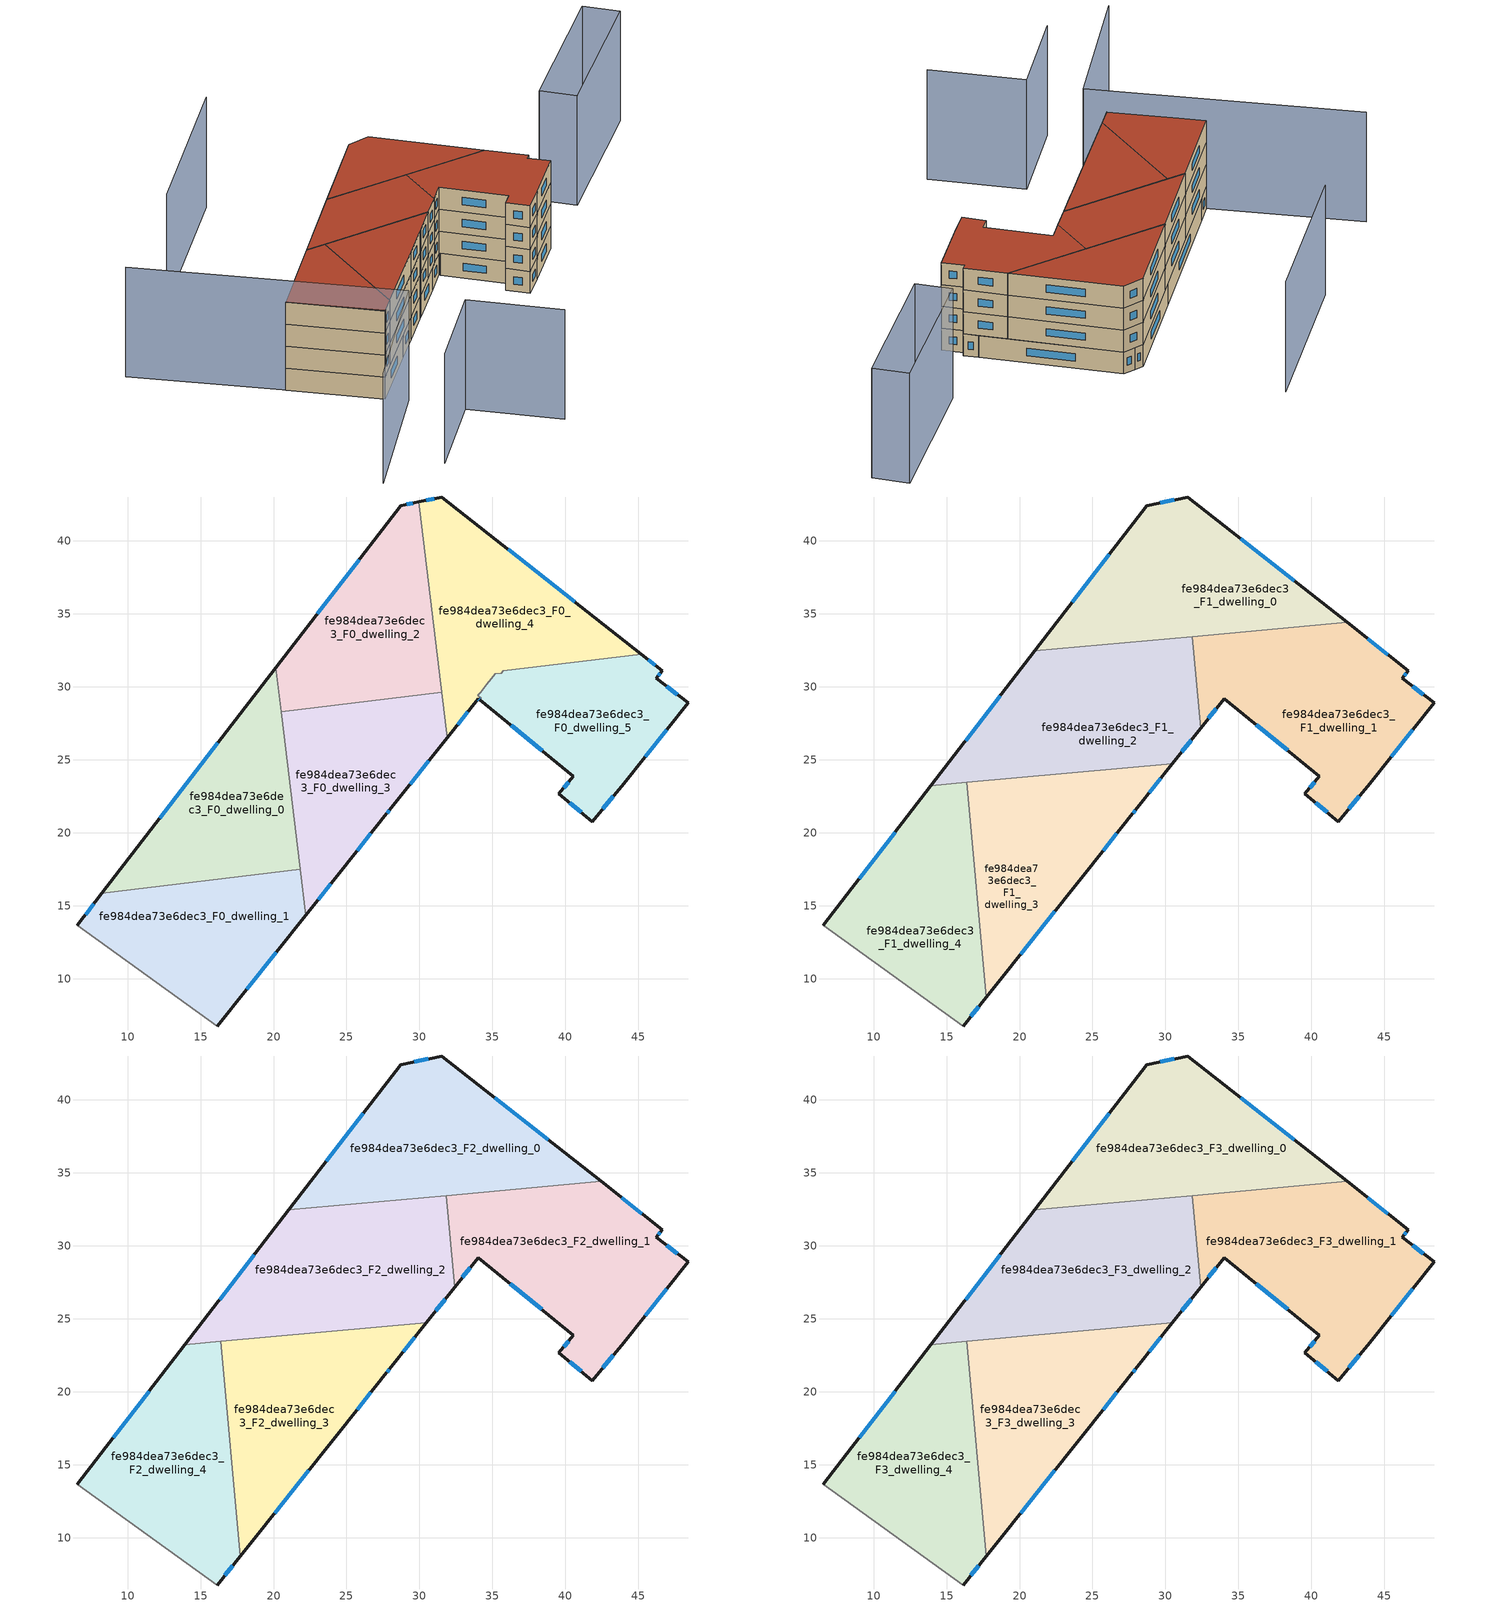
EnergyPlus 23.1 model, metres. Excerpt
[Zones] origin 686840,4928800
fe984dea73e6dec3_F0_dwelling_0
 floor ground (EU_floor_Construction): 20.16,31.31 21.83,17.48 8.24,15.84 z0
 wall outside (EU_wall_Construction): 20.16,31.31 8.24,15.84 z0:3
 wall to fe984dea73e6dec3_F0_dwelling_1 (EU_wall_Construction): 8.24,15.84 21.83,17.48 z0:3
 wall to fe984dea73e6dec3_F0_dwelling_3 (EU_wall_Construction): 21.83,17.48 20.52,28.3 z0:3
 wall to fe984dea73e6dec3_F0_dwelling_2 (EU_wall_Construction): 20.52,28.3 20.16,31.31 z0:3
 window (EU_Window_Construction): 16.19,26.15 12.21,21 z1:2
 ceiling adiabatic (EU_roof_Construction): 21.83,17.48 21.06,23.87 16.39,23.45 16.98,16.9 z3
fe984dea73e6dec3_F0_dwelling_1
 floor ground (EU_floor_Construction): 21.83,17.48 22.21,14.34 16.15,6.76 6.57,13.67 8.24,15.84 z0
 wall outside (EU_wall_Construction): 16.15,6.76 22.21,14.34 / 8.24,15.84 6.57,13.67 z0:3
 wall adiabatic (EU_wall_Construction): 6.57,13.67 16.15,6.76 z0:3
 wall to fe984dea73e6dec3_F0_dwelling_3 (EU_wall_Construction): 22.21,14.34 21.83,17.48 z0:3
 window (EU_Window_Construction): 18.17,9.29 20.19,11.82 / 7.69,15.12 7.13,14.39 z1:2
 ceiling adiabatic (EU_roof_Construction): 17.72,8.73 22.21,14.35 21.83,17.48 16.98,16.9 z3
fe984dea73e6dec3_F0_dwelling_2
 floor ground (EU_floor_Construction): 29.95,42.67 31.52,29.63 20.52,28.3 20.16,31.31 28.71,42.41 z0
 wall outside (EU_wall_Construction): 29.95,42.67 28.71,42.41 20.16,31.31 z0:3
 wall to fe984dea73e6dec3_F0_dwelling_3 (EU_wall_Construction): 20.52,28.3 31.52,29.63 z0:3
 wall to fe984dea73e6dec3_F0_dwelling_4 (EU_wall_Construction): 31.52,29.63 29.95,42.67 z0:3
 window (EU_Window_Construction): 25.86,38.71 23.01,35.01 / 29.54,42.58 29.12,42.49 z1:2
fe984dea73e6dec3_F0_dwelling_3
 floor ground (EU_floor_Construction): 31.52,29.63 31.9,26.51 28.08,21.72 27.63,21.16 24.77,17.56 22.21,14.34 20.52,28.3 z0
 wall outside (EU_wall_Construction): 22.21,14.34 24.77,17.56 27.63,21.16 28.08,21.72 31.9,26.51 z0:3
 wall to fe984dea73e6dec3_F0_dwelling_4 (EU_wall_Construction): 31.9,26.51 31.52,29.63 z0:3
 window (EU_Window_Construction): 25.72,18.76 26.68,19.96 / 23.06,15.42 23.91,16.49 / 29.35,23.31 30.63,24.91 / 27.78,21.34 27.93,21.53 z1:2
fe984dea73e6dec3_F0_dwelling_4
 floor ground (EU_floor_Construction): 45.19,32.24 35.74,31.1 35.61,30.93 35.19,30.88 34.92,30.54 34.61,30.16 34.01,29.4 34.24,29.21 34.15,29.09 34.03,29.19 31.9,26.51 29.95,42.67 31.53,43 z0
 wall outside (EU_wall_Construction): 31.9,26.51 34.03,29.19 34.15,29.09 / 45.19,32.24 31.53,43 29.95,42.67 z0:3
 wall to fe984dea73e6dec3_F0_dwelling_5 (EU_wall_Construction): 34.15,29.09 34.24,29.21 34.01,29.4 34.19,29.63 34.61,30.16 34.92,30.54 35.19,30.88 35.61,30.93 35.74,31.1 45.19,32.24 z0:3
 window (EU_Window_Construction): 34.07,29.15 34.11,29.12 / 32.61,27.4 33.32,28.29 / 31,42.89 30.47,42.78 / 40.64,35.82 36.08,39.41 z1:2
fe984dea73e6dec3_F0_dwelling_5
 floor ground (EU_floor_Construction): 46.63,31.11 46.22,30.59 48.4,28.89 43.99,23.35 41.83,20.77 39.55,22.68 40.55,23.86 34.15,29.09 34.24,29.21 34.01,29.4 34.19,29.63 35.19,30.88 35.61,30.93 35.74,31.1 45.19,32.24 z0
 wall outside (EU_wall_Construction): 34.15,29.09 40.55,23.86 39.55,22.68 41.83,20.77 43.99,23.35 48.4,28.89 46.22,30.59 46.63,31.11 45.19,32.24 z0:3
 window (EU_Window_Construction): 45.46,25.19 46.93,27.04 / 42.55,21.63 43.27,22.49 / 40.31,22.04 41.07,21.4 / 40.22,23.46 39.88,23.07 / 36.28,27.35 38.41,25.6 / 46.15,31.48 45.67,31.86 / 46.36,30.76 46.49,30.93 / 47.67,29.45 46.95,30.02 z1:2
fe984dea73e6dec3_F1_dwelling_0
 floor to fe984dea73e6dec3_F0_dwelling_4 (EU_floor_Construction): 42.45,34.4 31.07,33.37 29.95,42.67 31.53,43 z3
 floor to fe984dea73e6dec3_F0_dwelling_2 (EU_floor_Construction): 29.95,42.67 31.07,33.37 21.05,32.46 28.71,42.41 z3
 wall outside (EU_wall_Construction): 42.45,34.4 31.53,43 28.71,42.41 21.05,32.46 z3:6
 wall to fe984dea73e6dec3_F1_dwelling_2 (EU_wall_Construction): 21.05,32.46 31.83,33.44 z3:6
 wall to fe984dea73e6dec3_F1_dwelling_1 (EU_wall_Construction): 31.83,33.44 42.45,34.4 z3:6
 window (EU_Window_Construction): 26.15,39.09 23.6,35.77 / 30.59,42.8 29.65,42.6 / 38.81,37.26 35.17,40.13 z4:5
fe984dea73e6dec3_F1_dwelling_1
 floor to fe984dea73e6dec3_F0_dwelling_5 (EU_floor_Construction): 46.63,31.11 46.22,30.59 48.4,28.89 43.99,23.35 41.83,20.77 39.55,22.68 40.55,23.86 34.15,29.09 34.24,29.21 34.01,29.4 35.19,30.88 35.61,30.93 35.74,31.1 45.19,32.24 z3
 floor to fe984dea73e6dec3_F0_dwelling_4 (EU_floor_Construction): 45.19,32.24 35.74,31.1 35.61,30.93 35.19,30.88 34.92,30.54 34.76,30.35 34.01,29.4 34.24,29.21 34.15,29.09 34.03,29.19 32.51,27.27 32.4,27.14 31.83,33.44 42.45,34.4 z3
 wall outside (EU_wall_Construction): 34.04,29.18 40.55,23.86 39.55,22.68 41.83,20.77 43.99,23.35 48.4,28.89 46.22,30.59 46.63,31.11 42.45,34.4 / 32.4,27.14 34.03,29.18 z3:6
 wall to fe984dea73e6dec3_F1_dwelling_2 (EU_wall_Construction): 31.83,33.44 32.4,27.14 z3:6
 window (EU_Window_Construction): 46.36,30.76 46.49,30.93 / 47.67,29.45 46.95,30.02 / 45.46,25.19 46.93,27.04 / 42.55,21.63 43.27,22.49 / 40.31,22.04 41.07,21.4 / 40.22,23.46 39.88,23.07 / 36.21,27.41 38.38,25.63 / 32.94,27.82 33.48,28.5 / 45.24,32.2 43.84,33.3 z4:5
fe984dea73e6dec3_F1_dwelling_2
 floor to fe984dea73e6dec3_F0_dwelling_3 (EU_floor_Construction): 31.52,29.63 31.9,26.51 30.48,24.73 21.06,23.87 20.52,28.3 z3
 floor to fe984dea73e6dec3_F0_dwelling_2 (EU_floor_Construction): 31.07,33.37 31.52,29.63 20.52,28.3 20.16,31.31 21.05,32.46 z3
 floor to fe984dea73e6dec3_F0_dwelling_4 (EU_floor_Construction): 31.83,33.44 32.4,27.14 31.9,26.51 31.07,33.37 z3
 floor to fe984dea73e6dec3_F0_dwelling_0 (EU_floor_Construction): 20.16,31.31 21.06,23.87 13.93,23.23 z3
 wall outside (EU_wall_Construction): 30.48,24.73 32.4,27.14 / 21.05,32.46 13.93,23.23 z3:6
 wall to fe984dea73e6dec3_F1_dwelling_3 (EU_wall_Construction): 16.39,23.45 30.48,24.73 z3:6
 wall to fe984dea73e6dec3_F1_dwelling_4 (EU_wall_Construction): 13.93,23.23 16.39,23.45 z3:6
 window (EU_Window_Construction): 31.12,25.53 31.76,26.34 / 18.67,29.38 16.3,26.3 z4:5
fe984dea73e6dec3_F1_dwelling_3
 floor to fe984dea73e6dec3_F0_dwelling_3 (EU_floor_Construction): 30.48,24.73 28.08,21.72 27.63,21.16 24.77,17.56 22.21,14.35 21.06,23.87 z3
 floor adiabatic (EU_floor_Construction): 21.06,23.87 22.21,14.35 17.72,8.73 16.39,23.45 z3
 wall outside (EU_wall_Construction): 17.72,8.73 24.77,17.56 27.63,21.16 28.08,21.72 30.48,24.73 z3:6
 wall to fe984dea73e6dec3_F1_dwelling_4 (EU_wall_Construction): 16.39,23.45 17.72,8.73 z3:6
 window (EU_Window_Construction): 27.78,21.34 27.93,21.53 / 25.72,18.76 26.68,19.96 / 20.07,11.67 22.42,14.61 / 28.88,22.72 29.68,23.72 z4:5
fe984dea73e6dec3_F1_dwelling_4
 floor to fe984dea73e6dec3_F0_dwelling_0 (EU_floor_Construction): 16.39,23.45 16.98,16.9 8.24,15.84 13.93,23.23 z3
 floor to fe984dea73e6dec3_F0_dwelling_1 (EU_floor_Construction): 16.98,16.9 17.72,8.73 16.15,6.76 6.57,13.67 8.24,15.84 z3
 wall outside (EU_wall_Construction): 16.15,6.76 17.72,8.73 / 13.93,23.23 6.57,13.67 z3:6
 wall adiabatic (EU_wall_Construction): 6.57,13.67 16.15,6.76 z3:6
 window (EU_Window_Construction): 16.67,7.41 17.2,8.07 / 11.48,20.04 9.02,16.85 z4:5
fe984dea73e6dec3_F2_dwelling_0
 floor to fe984dea73e6dec3_F1_dwelling_0 (EU_floor_Construction): 42.45,34.4 21.05,32.46 28.71,42.41 31.53,43 z6
 wall outside (EU_wall_Construction): 42.45,34.4 31.53,43 28.71,42.41 21.05,32.46 z6:9
 wall to fe984dea73e6dec3_F2_dwelling_2 (EU_wall_Construction): 21.05,32.46 31.83,33.44 z6:9
 wall to fe984dea73e6dec3_F2_dwelling_1 (EU_wall_Construction): 31.83,33.44 42.45,34.4 z6:9
 window (EU_Window_Construction): 26.15,39.09 23.6,35.77 / 30.59,42.8 29.65,42.6 / 38.81,37.26 35.17,40.13 z7:8
fe984dea73e6dec3_F2_dwelling_1
 floor to fe984dea73e6dec3_F1_dwelling_1 (EU_floor_Construction): 46.63,31.11 46.22,30.59 48.4,28.89 43.99,23.35 41.83,20.77 39.55,22.68 40.55,23.86 34.04,29.18 34.03,29.18 32.4,27.14 31.83,33.44 42.45,34.4 z6
 wall outside (EU_wall_Construction): 34.04,29.18 40.55,23.86 39.55,22.68 41.83,20.77 43.99,23.35 48.4,28.89 46.22,30.59 46.63,31.11 42.45,34.4 / 32.4,27.14 34.03,29.18 z6:9
 wall to fe984dea73e6dec3_F2_dwelling_2 (EU_wall_Construction): 31.83,33.44 32.4,27.14 z6:9
 window (EU_Window_Construction): 46.36,30.76 46.49,30.93 / 47.67,29.45 46.95,30.02 / 45.46,25.19 46.93,27.04 / 42.55,21.63 43.27,22.49 / 40.31,22.04 41.07,21.4 / 40.22,23.46 39.88,23.07 / 36.21,27.41 38.38,25.63 / 32.94,27.82 33.48,28.5 / 45.24,32.2 43.84,33.3 z7:8
fe984dea73e6dec3_F2_dwelling_2
 floor to fe984dea73e6dec3_F1_dwelling_2 (EU_floor_Construction): 31.83,33.44 32.4,27.14 30.48,24.73 13.93,23.23 21.05,32.46 z6
 wall outside (EU_wall_Construction): 30.48,24.73 32.4,27.14 / 21.05,32.46 13.93,23.23 z6:9
 wall to fe984dea73e6dec3_F2_dwelling_3 (EU_wall_Construction): 16.39,23.45 30.48,24.73 z6:9
 wall to fe984dea73e6dec3_F2_dwelling_4 (EU_wall_Construction): 13.93,23.23 16.39,23.45 z6:9
 window (EU_Window_Construction): 31.12,25.53 31.76,26.34 / 18.67,29.38 16.3,26.3 z7:8
fe984dea73e6dec3_F2_dwelling_3
 floor to fe984dea73e6dec3_F1_dwelling_3 (EU_floor_Construction): 30.48,24.73 28.08,21.72 27.63,21.16 24.77,17.56 17.72,8.73 16.39,23.45 z6
 wall outside (EU_wall_Construction): 17.72,8.73 24.77,17.56 27.63,21.16 28.08,21.72 30.48,24.73 z6:9
 wall to fe984dea73e6dec3_F2_dwelling_4 (EU_wall_Construction): 16.39,23.45 17.72,8.73 z6:9
 window (EU_Window_Construction): 27.78,21.34 27.93,21.53 / 25.72,18.76 26.68,19.96 / 20.07,11.67 22.42,14.61 / 28.88,22.72 29.68,23.72 z7:8
fe984dea73e6dec3_F2_dwelling_4
 floor to fe984dea73e6dec3_F1_dwelling_4 (EU_floor_Construction): 16.39,23.45 17.72,8.73 16.15,6.76 6.57,13.67 13.93,23.23 z6
 wall outside (EU_wall_Construction): 16.15,6.76 17.72,8.73 / 13.93,23.23 6.57,13.67 z6:9
 wall adiabatic (EU_wall_Construction): 6.57,13.67 16.15,6.76 z6:9
 window (EU_Window_Construction): 16.67,7.41 17.2,8.07 / 11.48,20.04 9.02,16.85 z7:8
fe984dea73e6dec3_F3_dwelling_0
 floor to fe984dea73e6dec3_F2_dwelling_0 (EU_floor_Construction): 42.45,34.4 21.05,32.46 28.71,42.41 31.53,43 z9
 wall outside (EU_wall_Construction): 42.45,34.4 31.53,43 28.71,42.41 21.05,32.46 z9:12
 wall to fe984dea73e6dec3_F3_dwelling_2 (EU_wall_Construction): 21.05,32.46 31.83,33.44 z9:12
 wall to fe984dea73e6dec3_F3_dwelling_1 (EU_wall_Construction): 31.83,33.44 42.45,34.4 z9:12
 window (EU_Window_Construction): 26.15,39.09 23.6,35.77 / 30.59,42.8 29.65,42.6 / 38.81,37.26 35.17,40.13 z10:11
 roof outside (EU_roof_Construction): 42.45,34.4 31.53,43 28.71,42.41 21.05,32.46 z12
fe984dea73e6dec3_F3_dwelling_1
 floor to fe984dea73e6dec3_F2_dwelling_1 (EU_floor_Construction): 46.63,31.11 46.22,30.59 48.4,28.89 43.99,23.35 41.83,20.77 39.55,22.68 40.55,23.86 34.04,29.18 34.03,29.18 32.4,27.14 31.83,33.44 42.45,34.4 z9
 wall outside (EU_wall_Construction): 34.04,29.18 40.55,23.86 39.55,22.68 41.83,20.77 43.99,23.35 48.4,28.89 46.22,30.59 46.63,31.11 42.45,34.4 / 32.4,27.14 34.03,29.18 z9:12
 wall to fe984dea73e6dec3_F3_dwelling_2 (EU_wall_Construction): 31.83,33.44 32.4,27.14 z9:12
 window (EU_Window_Construction): 46.36,30.76 46.49,30.93 / 47.67,29.45 46.95,30.02 / 45.46,25.19 46.93,27.04 / 42.55,21.63 43.27,22.49 / 40.31,22.04 41.07,21.4 / 40.22,23.46 39.88,23.07 / 36.21,27.41 38.38,25.63 / 32.94,27.82 33.48,28.5 / 45.24,32.2 43.84,33.3 z10:11
 roof outside (EU_roof_Construction): 43.99,23.35 48.4,28.89 46.22,30.59 46.63,31.11 42.45,34.4 31.83,33.44 32.4,27.14 34.03,29.18 40.55,23.86 39.55,22.68 41.83,20.77 z12
fe984dea73e6dec3_F3_dwelling_2
 floor to fe984dea73e6dec3_F2_dwelling_2 (EU_floor_Construction): 31.83,33.44 32.4,27.14 30.48,24.73 13.93,23.23 21.05,32.46 z9
 wall outside (EU_wall_Construction): 30.48,24.73 32.4,27.14 / 21.05,32.46 13.93,23.23 z9:12
 wall to fe984dea73e6dec3_F3_dwelling_3 (EU_wall_Construction): 16.39,23.45 30.48,24.73 z9:12
 wall to fe984dea73e6dec3_F3_dwelling_4 (EU_wall_Construction): 13.93,23.23 16.39,23.45 z9:12
 window (EU_Window_Construction): 31.12,25.53 31.76,26.34 / 18.67,29.38 16.3,26.3 z10:11
 roof outside (EU_roof_Construction): 30.48,24.73 32.4,27.14 31.83,33.44 21.05,32.46 13.93,23.23 z12
fe984dea73e6dec3_F3_dwelling_3
 floor to fe984dea73e6dec3_F2_dwelling_3 (EU_floor_Construction): 30.48,24.73 28.08,21.72 27.63,21.16 24.77,17.56 17.72,8.73 16.39,23.45 z9
 wall outside (EU_wall_Construction): 17.72,8.73 24.77,17.56 27.63,21.16 28.08,21.72 30.48,24.73 z9:12
 wall to fe984dea73e6dec3_F3_dwelling_4 (EU_wall_Construction): 16.39,23.45 17.72,8.73 z9:12
 window (EU_Window_Construction): 27.78,21.34 27.93,21.53 / 25.72,18.76 26.68,19.96 / 20.07,11.67 22.42,14.61 / 28.88,22.72 29.68,23.72 z10:11
 roof outside (EU_roof_Construction): 24.77,17.56 27.63,21.16 28.08,21.72 30.48,24.73 16.39,23.45 17.72,8.73 z12
fe984dea73e6dec3_F3_dwelling_4
 floor to fe984dea73e6dec3_F2_dwelling_4 (EU_floor_Construction): 16.39,23.45 17.72,8.73 16.15,6.76 6.57,13.67 13.93,23.23 z9
 wall outside (EU_wall_Construction): 16.15,6.76 17.72,8.73 / 13.93,23.23 6.57,13.67 z9:12
 wall adiabatic (EU_wall_Construction): 6.57,13.67 16.15,6.76 z9:12
 window (EU_Window_Construction): 16.67,7.41 17.2,8.07 / 11.48,20.04 9.02,16.85 z10:11
 roof outside (EU_roof_Construction): 16.15,6.76 17.72,8.73 16.39,23.45 13.93,23.23 6.57,13.67 z12
shading: 16.09,-9.32 23.59,0.62 / 23.59,0.62 33.08,-6.54 / -8.93,24.51 18.54,5.29 / 18.54,5.29 7.73,-10.17 / 16.19,54.82 2.51,37.19 / 55.41,36.23 51.94,39.21 / 51.94,39.21 64.78,54.18 / 64.78,54.18 68.26,51.2 / 68.26,51.2 55.41,36.23 z0:15
[Building]
EU S2 Campaign: North Axis=0; Terrain=City; Solar Distribution=FullExterior
[Site:Location]
Bologna: Latitude=44.5; Longitude=11.25; Time Zone=1; Elevation=37
[SizingPeriod:WeatherFileDays]
AnnualSizingPeriod: Begin Month=1; Begin Day of Month=1; End Month=12; End Day of Month=31; Day of Week for Start Day=Monday; Use Weather File Daylight Saving Period=No; Use Weather File Rain and Snow Indicators=No
[MATERIAL]
EU_InternalMass_Material: Roughness=MediumRough; Thickness=0.1; Conductivity=1; Density=1800; Specific Heat=900; Thermal Absorptance=0.9; Solar Absorptance=0.7; Visible Absorptance=0.7
[MATERIAL:NOMASS] Roughness=MediumRough; Thermal Absorptance=0.9; Solar Absorptance=0.7; Visible Absorptance=0.7
Name | Thermal Resistance
EU_wall_NoMass | 0.937881
EU_roof_NoMass | 0.548572
EU_floor_NoMass | 0.71348
[WINDOWMATERIAL:SIMPLEGLAZINGSYSTEM]
EU_Window_SimpleGlazing: UFactor=4.25633; Solar Heat Gain Coefficient=0.85; Visible Transmittance=0.85
[CONSTRUCTION]
EU_wall_Construction: EU_wall_NoMass
EU_roof_Construction: EU_roof_NoMass
EU_floor_Construction: EU_floor_NoMass
EU_Window_Construction: EU_Window_SimpleGlazing
EU_InternalMass_Construction: EU_InternalMass_Material
[ZONE] Type=1; Multiplier=1; Ceiling Height=autocalculate; Floor Area=autocalculate; Part of Total Floor Area=Yes
Name | Volume
fe984dea73e6dec3_F0_dwelling_0 | 285.864
fe984dea73e6dec3_F1_dwelling_0; fe984dea73e6dec3_F2_dwelling_0; fe984dea73e6dec3_F3_dwelling_0 | 343.075
fe984dea73e6dec3_F0_dwelling_1 | 285.9
fe984dea73e6dec3_F1_dwelling_1 | 372.333
fe984dea73e6dec3_F2_dwelling_1; fe984dea73e6dec3_F3_dwelling_1 | 372.305
fe984dea73e6dec3_F0_dwelling_2 | 285.893
fe984dea73e6dec3_F1_dwelling_2; fe984dea73e6dec3_F2_dwelling_2; fe984dea73e6dec3_F3_dwelling_2 | 372.316
fe984dea73e6dec3_F0_dwelling_3 | 285.856
fe984dea73e6dec3_F1_dwelling_3; fe984dea73e6dec3_F2_dwelling_3; fe984dea73e6dec3_F3_dwelling_3 | 313.799
fe984dea73e6dec3_F0_dwelling_4 | 310.674
fe984dea73e6dec3_F1_dwelling_4; fe984dea73e6dec3_F2_dwelling_4; fe984dea73e6dec3_F3_dwelling_4 | 313.782
fe984dea73e6dec3_F0_dwelling_5 | 261.073
[INTERNALMASS] Construction=EU_InternalMass_Construction
Name | Zone or ZoneList | Surface Area
fe984dea73e6dec3_F0_dwelling_0_EU_InternalMass | fe984dea73e6dec3_F0_dwelling_0 | 95.2885
fe984dea73e6dec3_F0_dwelling_1_EU_InternalMass | fe984dea73e6dec3_F0_dwelling_1 | 95.3
fe984dea73e6dec3_F0_dwelling_2_EU_InternalMass | fe984dea73e6dec3_F0_dwelling_2 | 95.2973
fe984dea73e6dec3_F0_dwelling_3_EU_InternalMass | fe984dea73e6dec3_F0_dwelling_3 | 95.2855
fe984dea73e6dec3_F0_dwelling_4_EU_InternalMass | fe984dea73e6dec3_F0_dwelling_4 | 103.561
fe984dea73e6dec3_F0_dwelling_5_EU_InternalMass | fe984dea73e6dec3_F0_dwelling_5 | 87.0237
fe984dea73e6dec3_F1_dwelling_0_EU_InternalMass | fe984dea73e6dec3_F1_dwelling_0 | 114.358
fe984dea73e6dec3_F1_dwelling_1_EU_InternalMass | fe984dea73e6dec3_F1_dwelling_1 | 124.101
fe984dea73e6dec3_F1_dwelling_2_EU_InternalMass | fe984dea73e6dec3_F1_dwelling_2 | 124.104
fe984dea73e6dec3_F1_dwelling_3_EU_InternalMass | fe984dea73e6dec3_F1_dwelling_3 | 104.599
fe984dea73e6dec3_F1_dwelling_4_EU_InternalMass | fe984dea73e6dec3_F1_dwelling_4 | 104.593
fe984dea73e6dec3_F2_dwelling_0_EU_InternalMass | fe984dea73e6dec3_F2_dwelling_0 | 114.358
fe984dea73e6dec3_F2_dwelling_1_EU_InternalMass | fe984dea73e6dec3_F2_dwelling_1 | 124.101
fe984dea73e6dec3_F2_dwelling_2_EU_InternalMass | fe984dea73e6dec3_F2_dwelling_2 | 124.104
fe984dea73e6dec3_F2_dwelling_3_EU_InternalMass | fe984dea73e6dec3_F2_dwelling_3 | 104.599
fe984dea73e6dec3_F2_dwelling_4_EU_InternalMass | fe984dea73e6dec3_F2_dwelling_4 | 104.593
fe984dea73e6dec3_F3_dwelling_0_EU_InternalMass | fe984dea73e6dec3_F3_dwelling_0 | 114.358
fe984dea73e6dec3_F3_dwelling_1_EU_InternalMass | fe984dea73e6dec3_F3_dwelling_1 | 124.101
fe984dea73e6dec3_F3_dwelling_2_EU_InternalMass | fe984dea73e6dec3_F3_dwelling_2 | 124.104
fe984dea73e6dec3_F3_dwelling_3_EU_InternalMass | fe984dea73e6dec3_F3_dwelling_3 | 104.599
fe984dea73e6dec3_F3_dwelling_4_EU_InternalMass | fe984dea73e6dec3_F3_dwelling_4 | 104.593
[OTHEREQUIPMENT] Fuel Type=Electricity; Design Level Calculation Method=Watts/Area; Power per Zone Floor Area=1; Fraction Latent=0; Fraction Radiant=0; Fraction Lost=0; Carbon Dioxide Generation Rate=0; EndUse Subcategory=EU_Step8_InternalGains
Name | Zone or ZoneList or Space or SpaceList | Schedule
EU_Step8_InternalGain_fe984dea73e6dec3_F0_dwelling_0_f000 | fe984dea73e6dec3_F0_dwelling_0 | EU_Step8_GainSchedule_fe984dea73e6dec3_F0_dwelling_0_f000
EU_Step8_InternalGain_fe984dea73e6dec3_F0_dwelling_1_f000 | fe984dea73e6dec3_F0_dwelling_1 | EU_Step8_GainSchedule_fe984dea73e6dec3_F0_dwelling_1_f000
EU_Step8_InternalGain_fe984dea73e6dec3_F0_dwelling_2_f000 | fe984dea73e6dec3_F0_dwelling_2 | EU_Step8_GainSchedule_fe984dea73e6dec3_F0_dwelling_2_f000
EU_Step8_InternalGain_fe984dea73e6dec3_F0_dwelling_3_f000 | fe984dea73e6dec3_F0_dwelling_3 | EU_Step8_GainSchedule_fe984dea73e6dec3_F0_dwelling_3_f000
EU_Step8_InternalGain_fe984dea73e6dec3_F0_dwelling_4_f000 | fe984dea73e6dec3_F0_dwelling_4 | EU_Step8_GainSchedule_fe984dea73e6dec3_F0_dwelling_4_f000
EU_Step8_InternalGain_fe984dea73e6dec3_F0_dwelling_5_f000 | fe984dea73e6dec3_F0_dwelling_5 | EU_Step8_GainSchedule_fe984dea73e6dec3_F0_dwelling_5_f000
EU_Step8_InternalGain_fe984dea73e6dec3_F1_dwelling_0_f000 | fe984dea73e6dec3_F1_dwelling_0 | EU_Step8_GainSchedule_fe984dea73e6dec3_F1_dwelling_0_f000
EU_Step8_InternalGain_fe984dea73e6dec3_F1_dwelling_1_f000 | fe984dea73e6dec3_F1_dwelling_1 | EU_Step8_GainSchedule_fe984dea73e6dec3_F1_dwelling_1_f000
EU_Step8_InternalGain_fe984dea73e6dec3_F1_dwelling_2_f000 | fe984dea73e6dec3_F1_dwelling_2 | EU_Step8_GainSchedule_fe984dea73e6dec3_F1_dwelling_2_f000
EU_Step8_InternalGain_fe984dea73e6dec3_F1_dwelling_3_f000 | fe984dea73e6dec3_F1_dwelling_3 | EU_Step8_GainSchedule_fe984dea73e6dec3_F1_dwelling_3_f000
EU_Step8_InternalGain_fe984dea73e6dec3_F1_dwelling_4_f000 | fe984dea73e6dec3_F1_dwelling_4 | EU_Step8_GainSchedule_fe984dea73e6dec3_F1_dwelling_4_f000
EU_Step8_InternalGain_fe984dea73e6dec3_F2_dwelling_0_f000 | fe984dea73e6dec3_F2_dwelling_0 | EU_Step8_GainSchedule_fe984dea73e6dec3_F2_dwelling_0_f000
EU_Step8_InternalGain_fe984dea73e6dec3_F2_dwelling_1_f000 | fe984dea73e6dec3_F2_dwelling_1 | EU_Step8_GainSchedule_fe984dea73e6dec3_F2_dwelling_1_f000
EU_Step8_InternalGain_fe984dea73e6dec3_F2_dwelling_2_f000 | fe984dea73e6dec3_F2_dwelling_2 | EU_Step8_GainSchedule_fe984dea73e6dec3_F2_dwelling_2_f000
EU_Step8_InternalGain_fe984dea73e6dec3_F2_dwelling_3_f000 | fe984dea73e6dec3_F2_dwelling_3 | EU_Step8_GainSchedule_fe984dea73e6dec3_F2_dwelling_3_f000
EU_Step8_InternalGain_fe984dea73e6dec3_F2_dwelling_4_f000 | fe984dea73e6dec3_F2_dwelling_4 | EU_Step8_GainSchedule_fe984dea73e6dec3_F2_dwelling_4_f000
EU_Step8_InternalGain_fe984dea73e6dec3_F3_dwelling_0_f000 | fe984dea73e6dec3_F3_dwelling_0 | EU_Step8_GainSchedule_fe984dea73e6dec3_F3_dwelling_0_f000
EU_Step8_InternalGain_fe984dea73e6dec3_F3_dwelling_1_f000 | fe984dea73e6dec3_F3_dwelling_1 | EU_Step8_GainSchedule_fe984dea73e6dec3_F3_dwelling_1_f000
EU_Step8_InternalGain_fe984dea73e6dec3_F3_dwelling_2_f000 | fe984dea73e6dec3_F3_dwelling_2 | EU_Step8_GainSchedule_fe984dea73e6dec3_F3_dwelling_2_f000
EU_Step8_InternalGain_fe984dea73e6dec3_F3_dwelling_3_f000 | fe984dea73e6dec3_F3_dwelling_3 | EU_Step8_GainSchedule_fe984dea73e6dec3_F3_dwelling_3_f000
EU_Step8_InternalGain_fe984dea73e6dec3_F3_dwelling_4_f000 | fe984dea73e6dec3_F3_dwelling_4 | EU_Step8_GainSchedule_fe984dea73e6dec3_F3_dwelling_4_f000
[ZONEVENTILATION:DESIGNFLOWRATE] Schedule=EU_AlwaysOn; Design Flow Rate Calculation Method=AirChanges/Hour; Air Changes per Hour=0.687892; Ventilation Type=Natural; Fan Pressure Rise=0; Fan Total Efficiency=1; Constant Term Coefficient=1; Temperature Term Coefficient=0; Velocity Term Coefficient=0; Velocity Squared Term Coefficient=0; Minimum Indoor Temperature=-100; Maximum Indoor Temperature=100; Delta Temperature=-100; Minimum Outdoor Temperature=-100; Maximum Outdoor Temperature=100; Maximum Wind Speed=40
Name | Zone or ZoneList or Space or SpaceList
EU_ConstantAir_fe984dea73e6dec3_F0_dwelling_0 | fe984dea73e6dec3_F0_dwelling_0
EU_ConstantAir_fe984dea73e6dec3_F0_dwelling_1 | fe984dea73e6dec3_F0_dwelling_1
EU_ConstantAir_fe984dea73e6dec3_F0_dwelling_2 | fe984dea73e6dec3_F0_dwelling_2
EU_ConstantAir_fe984dea73e6dec3_F0_dwelling_3 | fe984dea73e6dec3_F0_dwelling_3
EU_ConstantAir_fe984dea73e6dec3_F0_dwelling_4 | fe984dea73e6dec3_F0_dwelling_4
EU_ConstantAir_fe984dea73e6dec3_F0_dwelling_5 | fe984dea73e6dec3_F0_dwelling_5
EU_ConstantAir_fe984dea73e6dec3_F1_dwelling_0 | fe984dea73e6dec3_F1_dwelling_0
EU_ConstantAir_fe984dea73e6dec3_F1_dwelling_1 | fe984dea73e6dec3_F1_dwelling_1
EU_ConstantAir_fe984dea73e6dec3_F1_dwelling_2 | fe984dea73e6dec3_F1_dwelling_2
EU_ConstantAir_fe984dea73e6dec3_F1_dwelling_3 | fe984dea73e6dec3_F1_dwelling_3
EU_ConstantAir_fe984dea73e6dec3_F1_dwelling_4 | fe984dea73e6dec3_F1_dwelling_4
EU_ConstantAir_fe984dea73e6dec3_F2_dwelling_0 | fe984dea73e6dec3_F2_dwelling_0
EU_ConstantAir_fe984dea73e6dec3_F2_dwelling_1 | fe984dea73e6dec3_F2_dwelling_1
EU_ConstantAir_fe984dea73e6dec3_F2_dwelling_2 | fe984dea73e6dec3_F2_dwelling_2
EU_ConstantAir_fe984dea73e6dec3_F2_dwelling_3 | fe984dea73e6dec3_F2_dwelling_3
EU_ConstantAir_fe984dea73e6dec3_F2_dwelling_4 | fe984dea73e6dec3_F2_dwelling_4
EU_ConstantAir_fe984dea73e6dec3_F3_dwelling_0 | fe984dea73e6dec3_F3_dwelling_0
EU_ConstantAir_fe984dea73e6dec3_F3_dwelling_1 | fe984dea73e6dec3_F3_dwelling_1
EU_ConstantAir_fe984dea73e6dec3_F3_dwelling_2 | fe984dea73e6dec3_F3_dwelling_2
EU_ConstantAir_fe984dea73e6dec3_F3_dwelling_3 | fe984dea73e6dec3_F3_dwelling_3
EU_ConstantAir_fe984dea73e6dec3_F3_dwelling_4 | fe984dea73e6dec3_F3_dwelling_4
[HVACTEMPLATE:THERMOSTAT] Constant Heating Setpoint=20; Constant Cooling Setpoint=50
EU_HeatOnly_fe984dea73e6dec3_F0_dwelling_0; EU_HeatOnly_fe984dea73e6dec3_F0_dwelling_1; EU_HeatOnly_fe984dea73e6dec3_F0_dwelling_2; EU_HeatOnly_fe984dea73e6dec3_F0_dwelling_3; EU_HeatOnly_fe984dea73e6dec3_F0_dwelling_4; EU_HeatOnly_fe984dea73e6dec3_F0_dwelling_5; EU_HeatOnly_fe984dea73e6dec3_F1_dwelling_0; EU_HeatOnly_fe984dea73e6dec3_F1_dwelling_1; EU_HeatOnly_fe984dea73e6dec3_F1_dwelling_2; EU_HeatOnly_fe984dea73e6dec3_F1_dwelling_3; EU_HeatOnly_fe984dea73e6dec3_F1_dwelling_4; EU_HeatOnly_fe984dea73e6dec3_F2_dwelling_0; EU_HeatOnly_fe984dea73e6dec3_F2_dwelling_1; EU_HeatOnly_fe984dea73e6dec3_F2_dwelling_2; EU_HeatOnly_fe984dea73e6dec3_F2_dwelling_3; EU_HeatOnly_fe984dea73e6dec3_F2_dwelling_4; EU_HeatOnly_fe984dea73e6dec3_F3_dwelling_0; EU_HeatOnly_fe984dea73e6dec3_F3_dwelling_1; EU_HeatOnly_fe984dea73e6dec3_F3_dwelling_2; EU_HeatOnly_fe984dea73e6dec3_F3_dwelling_3; EU_HeatOnly_fe984dea73e6dec3_F3_dwelling_4
[HVACTEMPLATE:ZONE:IDEALLOADSAIRSYSTEM] System Availability Schedule=EU_AlwaysOn; Maximum Heating Supply Air Temperature=50; Minimum Cooling Supply Air Temperature=13; Maximum Heating Supply Air Humidity Ratio=0.0156; Minimum Cooling Supply Air Humidity Ratio=0.0077; Heating Limit=NoLimit; Cooling Limit=NoLimit; Heating Availability Schedule=EU_AlwaysOn; Cooling Availability Schedule=EU_CoolingOff; Dehumidification Control Type=ConstantSensibleHeatRatio; Cooling Sensible Heat Ratio=0.7; Dehumidification Setpoint=60; Humidification Control Type=None; Humidification Setpoint=30; Outdoor Air Method=None; Outdoor Air Flow Rate per Person=0.00944; Outdoor Air Flow Rate per Zone Floor Area=0; Outdoor Air Flow Rate per Zone=0; Demand Controlled Ventilation Type=None; Outdoor Air Economizer Type=NoEconomizer; Heat Recovery Type=None; Sensible Heat Recovery Effectiveness=0.7; Latent Heat Recovery Effectiveness=0.65
Name | Template Thermostat
fe984dea73e6dec3_F0_dwelling_0 | EU_HeatOnly_fe984dea73e6dec3_F0_dwelling_0
fe984dea73e6dec3_F0_dwelling_1 | EU_HeatOnly_fe984dea73e6dec3_F0_dwelling_1
fe984dea73e6dec3_F0_dwelling_2 | EU_HeatOnly_fe984dea73e6dec3_F0_dwelling_2
fe984dea73e6dec3_F0_dwelling_3 | EU_HeatOnly_fe984dea73e6dec3_F0_dwelling_3
fe984dea73e6dec3_F0_dwelling_4 | EU_HeatOnly_fe984dea73e6dec3_F0_dwelling_4
fe984dea73e6dec3_F0_dwelling_5 | EU_HeatOnly_fe984dea73e6dec3_F0_dwelling_5
fe984dea73e6dec3_F1_dwelling_0 | EU_HeatOnly_fe984dea73e6dec3_F1_dwelling_0
fe984dea73e6dec3_F1_dwelling_1 | EU_HeatOnly_fe984dea73e6dec3_F1_dwelling_1
fe984dea73e6dec3_F1_dwelling_2 | EU_HeatOnly_fe984dea73e6dec3_F1_dwelling_2
fe984dea73e6dec3_F1_dwelling_3 | EU_HeatOnly_fe984dea73e6dec3_F1_dwelling_3
fe984dea73e6dec3_F1_dwelling_4 | EU_HeatOnly_fe984dea73e6dec3_F1_dwelling_4
fe984dea73e6dec3_F2_dwelling_0 | EU_HeatOnly_fe984dea73e6dec3_F2_dwelling_0
fe984dea73e6dec3_F2_dwelling_1 | EU_HeatOnly_fe984dea73e6dec3_F2_dwelling_1
fe984dea73e6dec3_F2_dwelling_2 | EU_HeatOnly_fe984dea73e6dec3_F2_dwelling_2
fe984dea73e6dec3_F2_dwelling_3 | EU_HeatOnly_fe984dea73e6dec3_F2_dwelling_3
fe984dea73e6dec3_F2_dwelling_4 | EU_HeatOnly_fe984dea73e6dec3_F2_dwelling_4
fe984dea73e6dec3_F3_dwelling_0 | EU_HeatOnly_fe984dea73e6dec3_F3_dwelling_0
fe984dea73e6dec3_F3_dwelling_1 | EU_HeatOnly_fe984dea73e6dec3_F3_dwelling_1
fe984dea73e6dec3_F3_dwelling_2 | EU_HeatOnly_fe984dea73e6dec3_F3_dwelling_2
fe984dea73e6dec3_F3_dwelling_3 | EU_HeatOnly_fe984dea73e6dec3_F3_dwelling_3
fe984dea73e6dec3_F3_dwelling_4 | EU_HeatOnly_fe984dea73e6dec3_F3_dwelling_4
[SIZING:ZONE] Zone Cooling Design Supply Air Temperature Input Method=SupplyAirTemperature; Zone Cooling Design Supply Air Temperature=13; Zone Heating Design Supply Air Temperature Input Method=SupplyAirTemperature; Zone Heating Design Supply Air Temperature=50; Zone Cooling Design Supply Air Humidity Ratio=0.008; Zone Heating Design Supply Air Humidity Ratio=0.008; Cooling Design Air Flow Method=DesignDay; Cooling Design Air Flow Rate=0; Cooling Minimum Air Flow per Zone Floor Area=0.000762; Cooling Minimum Air Flow=0; Cooling Minimum Air Flow Fraction=0.2; Heating Design Air Flow Method=DesignDay; Heating Design Air Flow Rate=0; Heating Maximum Air Flow per Zone Floor Area=0.002032; Heating Maximum Air Flow=0.141576; Heating Maximum Air Flow Fraction=0.3; Account for Dedicated Outdoor Air System=No; Dedicated Outdoor Air System Control Strategy=NeutralSupplyAir; Dedicated Outdoor Air Low Setpoint Temperature for Design=autosize; Dedicated Outdoor Air High Setpoint Temperature for Design=autosize; Zone Load Sizing Method=Sensible Load Only No Latent Load; Zone Latent Cooling Design Supply Air Humidity Ratio Input Method=HumidityRatioDifference; Zone Cooling Design Supply Air Humidity Ratio Difference=0.005; Zone Latent Heating Design Supply Air Humidity Ratio Input Method=HumidityRatioDifference; Zone Humidification Design Supply Air Humidity Ratio Difference=0.005
fe984dea73e6dec3_F0_dwelling_0; fe984dea73e6dec3_F0_dwelling_1; fe984dea73e6dec3_F0_dwelling_2; fe984dea73e6dec3_F0_dwelling_3; fe984dea73e6dec3_F0_dwelling_4; fe984dea73e6dec3_F0_dwelling_5; fe984dea73e6dec3_F1_dwelling_0; fe984dea73e6dec3_F1_dwelling_1; fe984dea73e6dec3_F1_dwelling_2; fe984dea73e6dec3_F1_dwelling_3; fe984dea73e6dec3_F1_dwelling_4; fe984dea73e6dec3_F2_dwelling_0; fe984dea73e6dec3_F2_dwelling_1; fe984dea73e6dec3_F2_dwelling_2; fe984dea73e6dec3_F2_dwelling_3; fe984dea73e6dec3_F2_dwelling_4; fe984dea73e6dec3_F3_dwelling_0; fe984dea73e6dec3_F3_dwelling_1; fe984dea73e6dec3_F3_dwelling_2; fe984dea73e6dec3_F3_dwelling_3; fe984dea73e6dec3_F3_dwelling_4
[SCHEDULE:CONSTANT]
Name | Hourly Value
EU_AlwaysOn | 1
EU_CoolingOff | 0
[SCHEDULE:FILE] Column Number=1; Rows to Skip at Top=0; Number of Hours of Data=8760; Column Separator=Comma; Interpolate to Timestep=No; Minutes per Item=60; Adjust Schedule for Daylight Savings=Yes
Name | File
EU_Step8_GainSchedule_fe984dea73e6dec3_F0_dwelling_0_f000 | ../../schedules/fe984dea73e6dec3/fe984dea73e6dec3_F0_dwelling_0_f000_gain.csv
EU_Step8_GainSchedule_fe984dea73e6dec3_F0_dwelling_1_f000 | ../../schedules/fe984dea73e6dec3/fe984dea73e6dec3_F0_dwelling_1_f000_gain.csv
EU_Step8_GainSchedule_fe984dea73e6dec3_F0_dwelling_2_f000 | ../../schedules/fe984dea73e6dec3/fe984dea73e6dec3_F0_dwelling_2_f000_gain.csv
EU_Step8_GainSchedule_fe984dea73e6dec3_F0_dwelling_3_f000 | ../../schedules/fe984dea73e6dec3/fe984dea73e6dec3_F0_dwelling_3_f000_gain.csv
EU_Step8_GainSchedule_fe984dea73e6dec3_F0_dwelling_4_f000 | ../../schedules/fe984dea73e6dec3/fe984dea73e6dec3_F0_dwelling_4_f000_gain.csv
EU_Step8_GainSchedule_fe984dea73e6dec3_F0_dwelling_5_f000 | ../../schedules/fe984dea73e6dec3/fe984dea73e6dec3_F0_dwelling_5_f000_gain.csv
EU_Step8_GainSchedule_fe984dea73e6dec3_F1_dwelling_0_f000 | ../../schedules/fe984dea73e6dec3/fe984dea73e6dec3_F1_dwelling_0_f000_gain.csv
EU_Step8_GainSchedule_fe984dea73e6dec3_F1_dwelling_1_f000 | ../../schedules/fe984dea73e6dec3/fe984dea73e6dec3_F1_dwelling_1_f000_gain.csv
EU_Step8_GainSchedule_fe984dea73e6dec3_F1_dwelling_2_f000 | ../../schedules/fe984dea73e6dec3/fe984dea73e6dec3_F1_dwelling_2_f000_gain.csv
EU_Step8_GainSchedule_fe984dea73e6dec3_F1_dwelling_3_f000 | ../../schedules/fe984dea73e6dec3/fe984dea73e6dec3_F1_dwelling_3_f000_gain.csv
EU_Step8_GainSchedule_fe984dea73e6dec3_F1_dwelling_4_f000 | ../../schedules/fe984dea73e6dec3/fe984dea73e6dec3_F1_dwelling_4_f000_gain.csv
EU_Step8_GainSchedule_fe984dea73e6dec3_F2_dwelling_0_f000 | ../../schedules/fe984dea73e6dec3/fe984dea73e6dec3_F2_dwelling_0_f000_gain.csv
EU_Step8_GainSchedule_fe984dea73e6dec3_F2_dwelling_1_f000 | ../../schedules/fe984dea73e6dec3/fe984dea73e6dec3_F2_dwelling_1_f000_gain.csv
EU_Step8_GainSchedule_fe984dea73e6dec3_F2_dwelling_2_f000 | ../../schedules/fe984dea73e6dec3/fe984dea73e6dec3_F2_dwelling_2_f000_gain.csv
EU_Step8_GainSchedule_fe984dea73e6dec3_F2_dwelling_3_f000 | ../../schedules/fe984dea73e6dec3/fe984dea73e6dec3_F2_dwelling_3_f000_gain.csv
EU_Step8_GainSchedule_fe984dea73e6dec3_F2_dwelling_4_f000 | ../../schedules/fe984dea73e6dec3/fe984dea73e6dec3_F2_dwelling_4_f000_gain.csv
EU_Step8_GainSchedule_fe984dea73e6dec3_F3_dwelling_0_f000 | ../../schedules/fe984dea73e6dec3/fe984dea73e6dec3_F3_dwelling_0_f000_gain.csv
EU_Step8_GainSchedule_fe984dea73e6dec3_F3_dwelling_1_f000 | ../../schedules/fe984dea73e6dec3/fe984dea73e6dec3_F3_dwelling_1_f000_gain.csv
EU_Step8_GainSchedule_fe984dea73e6dec3_F3_dwelling_2_f000 | ../../schedules/fe984dea73e6dec3/fe984dea73e6dec3_F3_dwelling_2_f000_gain.csv
EU_Step8_GainSchedule_fe984dea73e6dec3_F3_dwelling_3_f000 | ../../schedules/fe984dea73e6dec3/fe984dea73e6dec3_F3_dwelling_3_f000_gain.csv
EU_Step8_GainSchedule_fe984dea73e6dec3_F3_dwelling_4_f000 | ../../schedules/fe984dea73e6dec3/fe984dea73e6dec3_F3_dwelling_4_f000_gain.csv
